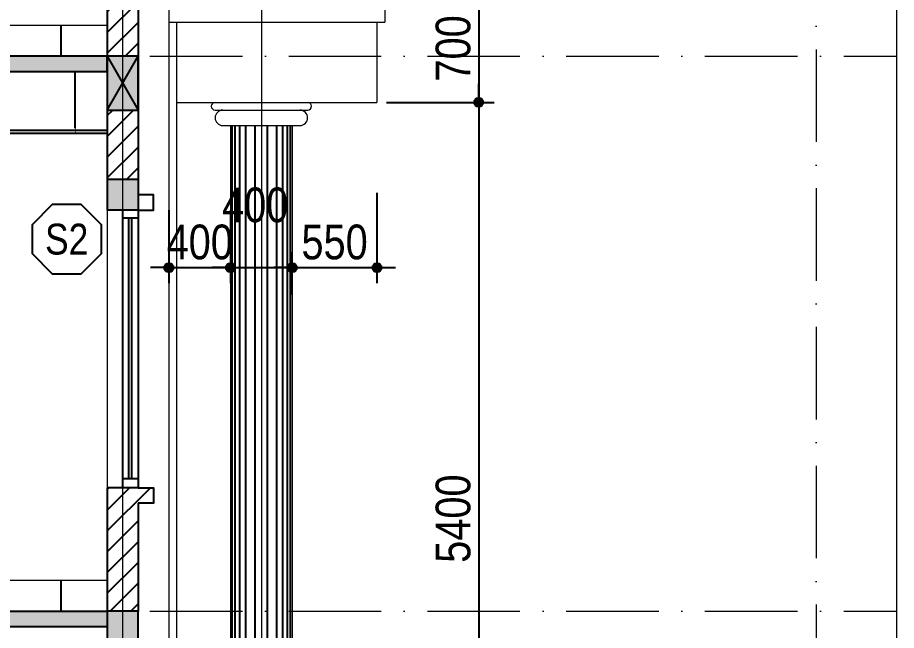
# Model space of a CAD drawing. Extents: x -79995 to 347433, y -157641 to 104789.
# Drawn here: x 51963 to 57665, y -91806 to -87831 of the extents above; entities that cross this region are included whole.
import ezdxf
from ezdxf.enums import TextEntityAlignment as Align

# ---------------------------------------------------------------- set-up
doc = ezdxf.new("R2010")
doc.units = 0
doc.linetypes.add('ACAD_ISO10W100', pattern=[18, 12, -3, 0, -3])
doc.layers.get('DEFPOINTS').update_dxf_attribs({"linetype": 'CONTINUOUS'})
for name, color, linetype in [('009', 251, 'CONTINUOUS'), ('daucat', 220, 'CONTINUOUS'), ('DIM', 1, 'CONTINUOUS'), ('DOOR', 20, 'CONTINUOUS'), ('HACH', 8, 'CONTINUOUS'), ('HATCH', 8, 'CONTINUOUS'), ('TAGS', 60, 'CONTINUOUS'), ('TUONG', 131, 'CONTINUOUS')]:
    doc.layers.add(name, color=color, linetype=linetype)
doc.layers.add('NET-THAY', color=2, linetype='CONTINUOUS', lineweight=13)
doc.layers.add('TRUC', color=24, linetype='CONTINUOUS', lineweight=0)
doc.styles.add('HEL-CONDENSE', font='')
doc.styles.add('VNI-HELVE-CONDENSEN', font='')
doc.styles.get('HEL-CONDENSE').set_extended_font_data('VNI-Helve-Condense')
doc.styles.get('VNI-HELVE-CONDENSEN').set_extended_font_data('VNI-Helve-Condense')
doc.dimstyles.new('D100', dxfattribs={"dimtxt": 225, "dimasz": 1.2, "dimexe": 100, "dimexo": 0, "dimgap": 50, "dimtad": 1, "dimdec": 0, "dimzin": 13, "dimdsep": 46, "dimtxsty": 'HEL-CONDENSE', "dimblk": 'D50', "dimcen": 0, "dimclrd": 1, "dimclre": 1, "dimclrt": 7, "dimadec": 0, "dimazin": 0, "dimtfac": 1, "dimtdec": 0, "dimtmove": 0, "dimatfit": 3, "dimldrblk": 'D50', "dimfxl": 1, "dimtolj": 1, "dimtzin": 13, "dimarcsym": 0})

# ---------------------------------------------------------------- blocks, each defined once
blk = doc.blocks.new('KH-CUADI')
at = {"layer": 'TAGS'}
blk.add_lwpolyline([(-124.3, 300), (-300, 124.3), (-300, -124.3), (-124.3, -300), (124.3, -300), (300, -124.3), (300, 124.3), (124.3, 300)], close=True, dxfattribs=at)
at = {"layer": 'TAGS', "style": 'VNI-HELVE-CONDENSEN'}
blk.add_attdef('D', text='', height=300, dxfattribs=at).set_placement((0, 0), align=Align.MIDDLE)
blk = doc.blocks.new('D50')
at = {"layer": 'DIM'}
blk.add_hatch(color=256, dxfattribs=at).paths.add_polyline_path([(25, 0, 1), (-25, 0, 1)])
blk.add_line((25, 0), (100, 0), dxfattribs=at)
blk.add_circle((0, 0), 25, dxfattribs=at)
blk = doc.blocks.new('*D1078')
at = {"layer": 'DEFPOINTS', "color": 0, "linetype": 'Continuous', "transparency": 16777216}
for p in [(54456.2, -87680.7), (54356.2, -88380.7), (54954.6, -88380.7)]:
    blk.add_point(p, dxfattribs=at)
at = {"layer": 'DIM', "color": 1, "linetype": 'Continuous', "lineweight": -2, "transparency": 16777216}
for p, q in [((54456.2, -87680.7), (55054.6, -87680.7)), ((54954.6, -87681.9), (54954.6, -88379.5)), ((54356.2, -88380.7), (55054.6, -88380.7))]:
    blk.add_line(p, q, dxfattribs=at)
at = {"layer": 'DIM', "color": 1, "linetype": 'Continuous', "lineweight": -2, "transparency": 16777216, "xscale": 1.199999999999999, "yscale": 1.199999999999999, "zscale": 1.199999999999999}
for p, rotation in [((54954.6, -87680.7), 90), ((54954.6, -88380.7), 270)]:
    blk.add_blockref('D50', p, dxfattribs=dict(at, rotation=rotation))
at = {"layer": 'DIM', "color": 7, "linetype": 'Continuous', "transparency": 16777216, "insert": (54789.7, -88030.7), "char_height": 225, "attachment_point": 5, "rotation": 90, "style": 'HEL-CONDENSE'}
blk.add_mtext('\\A1;700', dxfattribs=at)
blk = doc.blocks.new('*D1079')
at = {"layer": 'DEFPOINTS', "color": 0, "linetype": 'Continuous', "transparency": 16777216}
for p in [(54356.2, -88380.7), (53806.2, -93780.7), (54954.6, -93780.7)]:
    blk.add_point(p, dxfattribs=at)
at = {"layer": 'DIM', "color": 1, "linetype": 'Continuous', "lineweight": -2, "transparency": 16777216}
for p, q in [((54356.2, -88380.7), (55054.6, -88380.7)), ((54954.6, -88381.9), (54954.6, -93779.5)), ((53806.2, -93780.7), (55054.6, -93780.7))]:
    blk.add_line(p, q, dxfattribs=at)
at = {"layer": 'DIM', "color": 1, "linetype": 'Continuous', "lineweight": -2, "transparency": 16777216, "xscale": 1.199999999999999, "yscale": 1.199999999999999, "zscale": 1.199999999999999}
for p, rotation in [((54954.6, -88380.7), 90), ((54954.6, -93780.7), 270)]:
    blk.add_blockref('D50', p, dxfattribs=dict(at, rotation=rotation))
at = {"layer": 'DIM', "color": 7, "linetype": 'Continuous', "transparency": 16777216, "insert": (54789.7, -91080.7), "char_height": 225, "attachment_point": 5, "rotation": 90, "style": 'HEL-CONDENSE'}
blk.add_mtext('\\A1;5400', dxfattribs=at)
blk = doc.blocks.new('*D1107')
at = {"layer": 'DEFPOINTS', "color": 0, "linetype": 'Continuous', "transparency": 16777216}
for p in [(52945, -89080.7), (53345, -89080.7), (53345, -89452.7)]:
    blk.add_point(p, dxfattribs=at)
at = {"layer": 'DIM', "color": 1, "linetype": 'Continuous', "lineweight": -2, "transparency": 16777216}
for p, q in [((52945, -89080.7), (52945, -89552.7)), ((53345, -89080.7), (53345, -89552.7)), ((52946.2, -89452.7), (53343.8, -89452.7))]:
    blk.add_line(p, q, dxfattribs=at)
at = {"layer": 'DIM', "color": 1, "linetype": 'Continuous', "lineweight": -2, "transparency": 16777216, "xscale": 1.199999999999999, "yscale": 1.199999999999999, "zscale": 1.199999999999999, "rotation": 180}
blk.add_blockref('D50', (52945, -89452.7), dxfattribs=at)
at = {"layer": 'DIM', "color": 1, "linetype": 'Continuous', "lineweight": -2, "transparency": 16777216, "xscale": 1.199999999999999, "yscale": 1.199999999999999, "zscale": 1.199999999999999}
blk.add_blockref('D50', (53345, -89452.7), dxfattribs=at)
at = {"layer": 'DIM', "color": 7, "linetype": 'Continuous', "transparency": 16777216, "insert": (53145, -89287.8), "char_height": 225, "attachment_point": 5, "style": 'HEL-CONDENSE'}
blk.add_mtext('\\A1;400', dxfattribs=at)
blk = doc.blocks.new('*D1108')
at = {"layer": 'DEFPOINTS', "color": 0, "linetype": 'Continuous', "transparency": 16777216}
for p in [(53345, -89080.7), (53745, -89452.7), (53745, -89628.8)]:
    blk.add_point(p, dxfattribs=at)
at = {"layer": 'DIM', "color": 1, "linetype": 'Continuous', "lineweight": -2, "transparency": 16777216}
for p, q in [((53345, -89080.7), (53345, -89552.7)), ((53745, -89628.8), (53745, -89352.7)), ((53346.2, -89452.7), (53743.8, -89452.7))]:
    blk.add_line(p, q, dxfattribs=at)
at = {"layer": 'DIM', "color": 1, "linetype": 'Continuous', "lineweight": -2, "transparency": 16777216, "xscale": 1.199999999999999, "yscale": 1.199999999999999, "zscale": 1.199999999999999, "rotation": 180}
blk.add_blockref('D50', (53345, -89452.7), dxfattribs=at)
at = {"layer": 'DIM', "color": 1, "linetype": 'Continuous', "lineweight": -2, "transparency": 16777216, "xscale": 1.199999999999999, "yscale": 1.199999999999999, "zscale": 1.199999999999999}
blk.add_blockref('D50', (53745, -89452.7), dxfattribs=at)
at = {"layer": 'DIM', "color": 7, "linetype": 'Continuous', "transparency": 16777216, "insert": (53505, -89047.1), "char_height": 225, "attachment_point": 5, "style": 'HEL-CONDENSE'}
blk.add_mtext('\\A1;400', dxfattribs=at)
blk = doc.blocks.new('*D1109')
at = {"layer": 'DEFPOINTS', "color": 0, "linetype": 'Continuous', "transparency": 16777216}
for p in [(54295, -88966.7), (54295, -89452.7), (53745, -89628.8)]:
    blk.add_point(p, dxfattribs=at)
at = {"layer": 'DIM', "color": 1, "linetype": 'Continuous', "lineweight": -2, "transparency": 16777216}
for p, q in [((54295, -88966.7), (54295, -89552.7)), ((53745, -89628.8), (53745, -89352.7)), ((53746.2, -89452.7), (54293.8, -89452.7))]:
    blk.add_line(p, q, dxfattribs=at)
at = {"layer": 'DIM', "color": 1, "linetype": 'Continuous', "lineweight": -2, "transparency": 16777216, "xscale": 1.199999999999999, "yscale": 1.199999999999999, "zscale": 1.199999999999999, "rotation": 180}
blk.add_blockref('D50', (53745, -89452.7), dxfattribs=at)
at = {"layer": 'DIM', "color": 1, "linetype": 'Continuous', "lineweight": -2, "transparency": 16777216, "xscale": 1.199999999999999, "yscale": 1.199999999999999, "zscale": 1.199999999999999}
blk.add_blockref('D50', (54295, -89452.7), dxfattribs=at)
at = {"layer": 'DIM', "color": 7, "linetype": 'Continuous', "transparency": 16777216, "insert": (54020, -89287.8), "char_height": 225, "attachment_point": 5, "style": 'HEL-CONDENSE'}
blk.add_mtext('\\A1;550', dxfattribs=at)

msp = doc.modelspace()

# ---------------------------------------------------------------- hatches: boundary and pattern name
at = {"layer": '009'}
h = msp.add_hatch(dxfattribs=at)
h.set_pattern_fill('ANSI31', color=256, scale=30, style=0)
h.set_pattern_definition([(45, (-1260657.26, -300869.02), (-67.351921, 67.351921), [])])
h.paths.add_polyline_path([(52644.966, -84480.733), (52544.966, -84480.733), (52544.966, -85280.733), (52644.966, -85280.733)])
h.paths.add_polyline_path([(52744.966, -84480.733), (52644.966, -84480.733), (52644.966, -85280.733), (52744.966, -85280.733)])
h.paths.add_polyline_path([(53544.966, -83780.733), (53544.966, -83680.733), (53444.966, -83680.733), (53444.966, -84130.733), (53544.966, -84130.733)])
h.paths.add_polyline_path([(52644.966, -87280.733), (52544.966, -87280.733), (52544.966, -88080.733), (52644.966, -88080.733)])
h.paths.add_polyline_path([(52744.966, -87380.733), (52844.966, -87380.733), (52844.966, -87280.733), (52744.966, -87280.733), (52644.966, -87280.733), (52644.966, -88080.733), (52744.966, -88080.733)])
h.paths.add_polyline_path([(52644.966, -88430.733), (52544.966, -88430.733), (52544.966, -88880.733), (52644.966, -88880.733)])
h.paths.add_polyline_path([(52744.966, -88430.733), (52644.966, -88430.733), (52644.966, -88880.733), (52744.966, -88880.733)])
h.paths.add_polyline_path([(52644.966, -90880.733), (52544.966, -90880.733), (52544.966, -91680.733), (52644.966, -91680.733)])
h.paths.add_polyline_path([(52744.966, -90980.733), (52844.966, -90980.733), (52844.966, -90880.733), (52744.966, -90880.733), (52644.966, -90880.733), (52644.966, -91680.733), (52744.966, -91680.733)])
at = {"layer": 'TAGS'}
h = msp.add_hatch(color=4, dxfattribs=at)
h.paths.add_polyline_path([(52644.966, -88880.733), (52544.966, -88880.733), (52544.966, -89080.733), (52644.966, -89080.733)])
h.paths.add_polyline_path([(52744.966, -88880.733), (52644.966, -88880.733), (52644.966, -89080.733), (52744.966, -89080.733)])
at = {"layer": 'TUONG'}
msp.add_hatch(color=4, dxfattribs=at).paths.add_polyline_path([(52544.966, -88080.733), (48744.966, -88080.733), (48744.966, -88180.733), (52544.966, -88180.733)])
h = msp.add_hatch(color=4, dxfattribs=at)
h.paths.add_polyline_path([(50644.966, -91680.733), (48744.966, -91680.733), (48744.966, -91780.733), (50644.966, -91780.733)])
h.paths.add_polyline_path([(52544.966, -91680.733), (50644.966, -91680.733), (50644.966, -91780.733), (52544.966, -91780.733)])

# ---------------------------------------------------------------- linework, layer by layer
at = {"layer": 'daucat', "const_width": 4}
for points in [[(52337.765, -88480.733), (52337.765, -88580.733), (52307.765, -88580.733)], [(52337.765, -88480.733), (52337.765, -88580.733), (52367.765, -88580.733)]]:
    msp.add_lwpolyline(points, dxfattribs=at)
at = {"layer": 'DOOR'}
for p, q in [((52244.966, -87880.733), (52244.966, -88080.733)), ((44644.966, -88560.733), (52544.966, -88560.733)), ((44644.966, -88580.733), (52544.966, -88580.733)), ((52644.966, -89080.733), (52644.966, -90880.733)), ((52744.966, -89080.733), (52744.966, -90880.733)), ((52744.966, -89130.733), (52644.966, -89130.733)), ((52644.966, -90820.733), (52744.966, -90820.733)), ((52244.966, -91480.733), (52244.966, -91680.733))]:
    msp.add_line(p, q, dxfattribs=at)
at = {"layer": 'DOOR', "color": 251}
for p, q in [((52684.966, -90820.733), (52684.966, -89130.733)), ((52704.966, -90820.733), (52704.966, -89130.733))]:
    msp.add_line(p, q, dxfattribs=at)
at = {"layer": 'HACH'}
msp.add_lwpolyline([(52337.765, -88547.143), (52337.765, -88180.733)], dxfattribs=at)
at = {"layer": 'HATCH'}
for p, q in [((53354.966, -93010.733), (53354.966, -88530.733)), ((53374.966, -93010.733), (53374.966, -88530.733)), ((53404.966, -93010.733), (53404.966, -88530.733)), ((53444.966, -93010.733), (53444.966, -88530.733)), ((53504.966, -93010.733), (53504.966, -88530.733)), ((53584.966, -93010.733), (53584.966, -88530.733)), ((53644.966, -93010.733), (53644.966, -88530.733)), ((53684.966, -93010.733), (53684.966, -88530.733)), ((53714.966, -93010.733), (53714.966, -88530.733)), ((53734.966, -93010.733), (53734.966, -88530.733))]:
    msp.add_line(p, q, dxfattribs=at)
at = {"layer": 'NET-THAY'}
for p, q in [((52944.966, -84480.733), (52944.966, -93780.733)), ((54344.966, -87760.733), (54344.966, -87860.733)), ((44644.966, -87880.733), (52544.966, -87880.733)), ((52994.966, -87860.733), (52994.966, -93780.733)), ((54294.966, -87860.733), (54294.966, -88380.733)), ((53344.966, -88530.733), (53344.966, -93780.733)), ((53744.966, -88530.733), (53744.966, -93010.733)), ((52544.966, -89080.733), (52544.966, -90880.733)), ((44644.966, -91480.733), (52544.966, -91480.733))]:
    msp.add_line(p, q, dxfattribs=at)
for points in [[(52944.966, -87860.733), (54344.966, -87860.733)], [(52994.966, -88380.733), (54294.966, -88380.733)], [(53244.966, -88430.733), (53844.966, -88430.733)], [(53294.966, -88530.733), (53794.966, -88530.733)]]:
    msp.add_lwpolyline(points, dxfattribs=at)
for centre, radius, start, end in [((53244.966, -88405.733), 25, 90, 270), ((53844.966, -88405.733), 25, 270, 90), ((53294.966, -88480.733), 50, 90, 270), ((53794.966, -88480.733), 50, 270, 90)]:
    msp.add_arc(centre, radius, start, end, dxfattribs=at)
at = {"layer": 'TAGS', "color": 4}
msp.add_lwpolyline([(52744.966, -89080.733), (52844.966, -89080.733), (52844.966, -88980.733), (52744.966, -88980.733)], dxfattribs=at)
at = {"layer": 'TRUC', "linetype": 'ACAD_ISO10W100', "ltscale": 50}
for p, q in [((57144.966, -80836.552), (57144.966, -95158.363)), ((36620.367, -88080.733), (57664.711, -88080.733)), ((36620.367, -91680.733), (57664.711, -91680.733))]:
    msp.add_line(p, q, dxfattribs=at)
at = {"layer": 'TRUC', "linetype": 'ACAD_ISO10W100', "ltscale": 0.2}
for points in [[(52644.966, -80836.552), (52644.966, -95158.363)], [(53544.966, -80836.552), (53544.966, -95158.363)]]:
    msp.add_lwpolyline(points, dxfattribs=at)
msp.add_lwpolyline([(36620.367, -81597.281), (57664.711, -81597.281), (57664.711, -95919.092), (36620.367, -95919.092)], close=True, dxfattribs=at)
at = {"layer": 'TUONG', "color": 4}
for p, q in [((52544.966, -87280.733), (52544.966, -89080.733)), ((52744.966, -87380.733), (52744.966, -89080.733)), ((52544.966, -88430.733), (52744.966, -88080.733)), ((52544.966, -88080.733), (52744.966, -88430.733)), ((52544.966, -88230.733), (52544.966, -88430.733)), ((52744.966, -88880.733), (52544.966, -88880.733)), ((52744.966, -89080.733), (52544.966, -89080.733)), ((52544.966, -90880.733), (52544.966, -91680.733)), ((52744.966, -90880.733), (52544.966, -90880.733)), ((52744.966, -90980.733), (52744.966, -91680.733)), ((48744.966, -91680.733), (52544.966, -91680.733)), ((48744.966, -91780.733), (52544.966, -91780.733))]:
    msp.add_line(p, q, dxfattribs=at)
for points in [[(52544.966, -88080.733), (48744.966, -88080.733), (48744.966, -88180.733), (52544.966, -88180.733)], [(52744.966, -91680.733), (52544.966, -91680.733), (52544.966, -92030.733), (52744.966, -92030.733)]]:
    msp.add_lwpolyline(points, close=True, dxfattribs=at)
at = {"layer": 'TUONG', "color": 14}
msp.add_lwpolyline([(52744.966, -88080.733), (52544.966, -88080.733), (52544.966, -88430.733), (52744.966, -88430.733)], close=True, dxfattribs=at)
at = {"layer": 'TUONG', "color": 4}
msp.add_lwpolyline([(52744.966, -90880.733), (52844.966, -90880.733), (52844.966, -90980.733), (52744.966, -90980.733)], dxfattribs=at)
at = {"layer": 'TUONG'}
for points in [[(52744.966, -88430.733), (52544.966, -88430.733), (52744.966, -88080.733), (52544.966, -88080.733)], [(52744.966, -92030.733), (52544.966, -92030.733), (52744.966, -91680.733), (52544.966, -91680.733)]]:
    msp.add_trace(points, dxfattribs=at)

# ---------------------------------------------------------------- block references
at = {"layer": 'TAGS', "linetype": 'Continuous'}
ref = msp.add_blockref('KH-CUADI', (52281.963, -89267.588), dxfattribs=dict(at, xscale=0.75, yscale=0.75, zscale=0.75, rotation=180))
ref.add_attrib('D', 'S2', dxfattribs={"color": 7, "height": 200, "style": 'VNI-HELVE-CONDENSEN'}).set_placement((52281.963, -89267.588), align=Align.MIDDLE)

# ---------------------------------------------------------------- dimensions: what is measured, and where the dimension line sits
at = {"layer": 'DIM', "linetype": 'Continuous'}
for base, p1, p2, picture, middle in [((54954.59, -88380.733), (54456.16, -87680.733), (54356.16, -88380.733), '*D1078', (54789.69, -88030.733)), ((54954.59, -93780.733), (54356.16, -88380.733), (53806.16, -93780.733), '*D1079', (54789.69, -91080.733))]:
    dim = msp.add_linear_dim(base=base, p1=p1, p2=p2, angle=90, dimstyle='D100', override={"dimtmove": 1}, dxfattribs=at)
    dim.commit()
    dim.dimension.update_dxf_attribs({"geometry": picture, "text_midpoint": middle})
dim = msp.add_linear_dim(base=(53744.966, -89452.742), p1=(53344.966, -89080.733), p2=(53744.966, -89628.803), dimstyle='D100', override={"dimtmove": 1}, dxfattribs=at)
dim.commit()
dim.dimension.update_dxf_attribs({"geometry": '*D1108', "text_midpoint": (53504.966, -89212.031), "dimtype": 160})
dim = msp.add_linear_dim(base=(54294.966, -89452.742), p1=(53744.966, -89628.803), p2=(54294.966, -88966.737), dimstyle='D100', override={"dimtmove": 1}, dxfattribs=at)
dim.commit()
dim.dimension.update_dxf_attribs({"geometry": '*D1109', "text_midpoint": (54019.966, -89287.842)})
dim = msp.add_linear_dim(base=(53344.966, -89452.742), p1=(52944.966, -89080.733), p2=(53344.966, -89080.733), dimstyle='D100', dxfattribs=at)
dim.commit()
dim.dimension.update_dxf_attribs({"geometry": '*D1107', "text_midpoint": (53144.966, -89452.742), "dimtype": 160})

doc.saveas('drawing.dxf')
